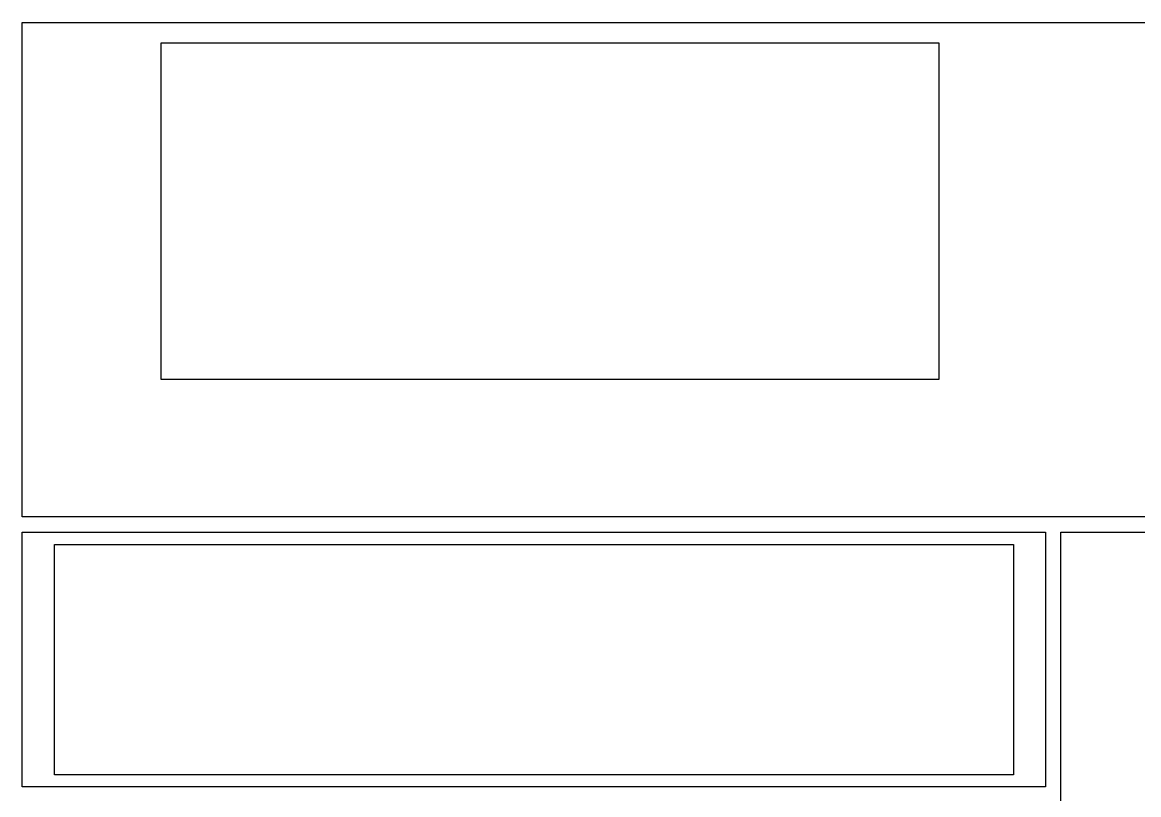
# Model space of a CAD drawing. Extents: x 2 to 598, y 1588 to 7998.
# Drawn here: x 2 to 293.1, y 4005.4 to 4206.7 of the extents above; entities that cross this region are included whole.
import ezdxf

# ---------------------------------------------------------------- set-up
doc = ezdxf.new("R2010")
doc.units = 0

msp = doc.modelspace()

# ---------------------------------------------------------------- linework, layer by layer
at = {"layer": 'Calque 1'}
for p, q in [((38.1424, 4201.23), (38.1424, 4113.71)), ((241.059, 4201.23), (38.1424, 4201.23)), ((241.059, 4113.71), (241.059, 4201.23)), ((38.1424, 4113.71), (241.059, 4113.71)), ((10.3719, 4070.61), (260.468, 4070.61)), ((10.3719, 4010.53), (10.3719, 4070.61)), ((260.468, 4070.61), (260.468, 4010.53)), ((260.468, 4010.53), (10.3719, 4010.53))]:
    msp.add_line(p, q, dxfattribs=at)
at = {"layer": 'coupe'}
for p, q in [((1.99988, 4206.69), (598, 4206.69)), ((1.99988, 4077.78), (1.99988, 4206.69)), ((272.84, 4077.78), (1.99988, 4077.78)), ((598, 4077.78), (272.84, 4077.78)), ((1.99988, 4073.78), (268.84, 4073.78)), ((1.99988, 4007.36), (1.99988, 4073.78)), ((268.84, 4073.78), (268.84, 4007.36)), ((272.84, 4073.78), (598, 4073.78)), ((272.84, 4007.36), (272.84, 4073.78)), ((268.84, 4007.36), (1.99988, 4007.36)), ((272.84, 3853.66), (272.84, 4007.36))]:
    msp.add_line(p, q, dxfattribs=at)

doc.saveas('drawing.dxf')
